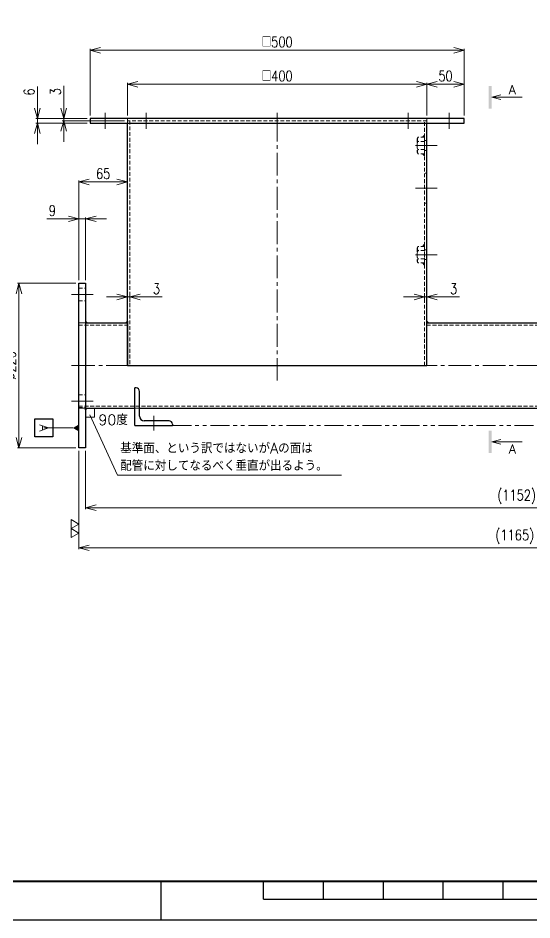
# Model space of a CAD drawing. Header units: millimetres. Extents: x 0 to 7035, y -19 to 2332.
# Drawn here: x 4696 to 5383, y 0 to 1205 of the extents above; entities that cross this region are included whole.
import ezdxf
from ezdxf import colors
from ezdxf.entities.mleader import LeaderData, LeaderLine
from ezdxf.enums import TextEntityAlignment as Align
from ezdxf.math import Vec2, Vec3

# ---------------------------------------------------------------- set-up
doc = ezdxf.new("R2010")
doc.units = ezdxf.units.MM
doc.header["$LTSCALE"] = 1.6
doc.header["$PDMODE"] = 99
doc.header["$PDSIZE"] = 1
for name, pattern in [('CENTER2', [28.575, 19.05, -3.175, 3.175, -3.175]), ('HIDDEN2', [4.7625, 3.175, -1.5875]), ('PHANTOM2', [31.75, 15.875, -3.175, 3.175, -3.175, 3.175, -3.175])]:
    doc.linetypes.add(name, pattern=pattern)
for name, color, linetype, lineweight in [('03_かくれ線', 6, 'HIDDEN2', 13), ('04_中心線', 1, 'CENTER2', 9), ('06_PHANTOM', 2, 'PHANTOM2', 13), ('07_寸法線', 3, 'Continuous', 9), ('99_図枠', 7, 'Continuous', 40)]:
    doc.layers.add(name, color=color, linetype=linetype, lineweight=lineweight)
doc.styles.get("Standard").update_dxf_attribs({"font": 'txt.shx', "bigfont": 'extfont2.shx'})
doc.styles.add('寸法用', font='simplex.shx', dxfattribs={"width": 0.8, "bigfont": '@extfont2.shx'})
doc.dimstyles.new('機械製図用', dxfattribs={"dimtxt": 3.5, "dimasz": 3.5, "dimexe": 2, "dimexo": 0, "dimgap": 1.2, "dimtad": 1, "dimdsep": 46, "dimtxsty": '寸法用', "dimblk": 'OPEN30', "dimcen": 0, "dimclrd": 256, "dimclre": 256, "dimclrt": 7, "dimazin": 2, "dimtm": 1e-09, "dimtfac": 0.75, "dimtmove": 0, "dimatfit": 3, "dimldrblk": 'OPEN30', "dimfxl": 1, "dimlwd": -1, "dimlwe": -1, "dimarcsym": 0})

# ---------------------------------------------------------------- blocks, each defined once
blk = doc.blocks.new('_Open30')
at = {"color": 0, "linetype": 'ByBlock', "lineweight": -2}
for p, q in [((-1, 0.268), (0, 0)), ((0, 0), (-1, -0.268)), ((0, 0), (-1, 0))]:
    blk.add_line(p, q, dxfattribs=at)
blk = doc.blocks.new('*D231')
at = {"layer": '07_寸法線', "transparency": 16777216}
for p, q in [((4842.1, 1074.7), (4842.1, 1118.5)), ((4856.1, 1116.5), (5228.1, 1116.5)), ((5242.1, 1074.7), (5242.1, 1118.5))]:
    blk.add_line(p, q, dxfattribs=at)
at = {"layer": 'Defpoints', "color": 0, "transparency": 16777216}
for p in [(5242.1, 1116.5), (4842.1, 1070.7), (5242.1, 1070.7)]:
    blk.add_point(p, dxfattribs=at)
at = {"layer": '07_寸法線', "transparency": 16777216, "xscale": 14, "yscale": 14, "zscale": 14, "rotation": 180}
blk.add_blockref('_Open30', (4842.1, 1116.5), dxfattribs=at)
at = {"layer": '07_寸法線', "transparency": 16777216, "xscale": 14, "yscale": 14, "zscale": 14}
blk.add_blockref('_Open30', (5242.1, 1116.5), dxfattribs=at)
at = {"layer": '07_寸法線', "color": 7, "transparency": 16777216, "insert": (5042.1, 1127.5), "char_height": 14, "attachment_point": 5, "style": '寸法用'}
blk.add_mtext('□400', dxfattribs=at)
blk = doc.blocks.new('*D232')
at = {"layer": '07_寸法線', "transparency": 16777216}
for p, q in [((4792.1, 1074.7), (4792.1, 1164)), ((4806.1, 1162), (5278.1, 1162)), ((5292.1, 1074.7), (5292.1, 1164))]:
    blk.add_line(p, q, dxfattribs=at)
at = {"layer": 'Defpoints', "color": 0, "transparency": 16777216}
for p in [(5292.1, 1162), (4792.1, 1070.7), (5292.1, 1070.7)]:
    blk.add_point(p, dxfattribs=at)
at = {"layer": '07_寸法線', "transparency": 16777216, "xscale": 14, "yscale": 14, "zscale": 14, "rotation": 180}
blk.add_blockref('_Open30', (4792.1, 1162), dxfattribs=at)
at = {"layer": '07_寸法線', "transparency": 16777216, "xscale": 14, "yscale": 14, "zscale": 14}
blk.add_blockref('_Open30', (5292.1, 1162), dxfattribs=at)
at = {"layer": '07_寸法線', "color": 7, "transparency": 16777216, "insert": (5042.1, 1173), "char_height": 14, "attachment_point": 5, "style": '寸法用'}
blk.add_mtext('□500', dxfattribs=at)
blk = doc.blocks.new('*D241')
at = {"layer": '07_寸法線', "transparency": 16777216}
for p, q in [((5938.1, 679.6), (5938.1, 548.7)), ((4786.1, 626.7), (4786.1, 548.7)), ((4800.1, 550.7), (5924.1, 550.7))]:
    blk.add_line(p, q, dxfattribs=at)
at = {"layer": 'Defpoints', "color": 0, "transparency": 16777216}
for p in [(5938.1, 683.6), (4786.1, 630.7), (5938.1, 550.7)]:
    blk.add_point(p, dxfattribs=at)
at = {"layer": '07_寸法線', "transparency": 16777216, "xscale": 14, "yscale": 14, "zscale": 14, "rotation": 180}
blk.add_blockref('_Open30', (4786.1, 550.7), dxfattribs=at)
at = {"layer": '07_寸法線', "transparency": 16777216, "xscale": 14, "yscale": 14, "zscale": 14}
blk.add_blockref('_Open30', (5938.1, 550.7), dxfattribs=at)
at = {"layer": '07_寸法線', "color": 7, "transparency": 16777216, "insert": (5362.1, 565.3), "char_height": 14, "attachment_point": 5, "style": '寸法用'}
blk.add_mtext('(1152)', dxfattribs=at)
blk = doc.blocks.new('*D242')
at = {"layer": '07_寸法線', "transparency": 16777216}
for p, q in [((4777.1, 626.7), (4777.1, 495.2)), ((5942.1, 631.7), (5942.1, 495.2)), ((4791.1, 497.2), (5928.1, 497.2))]:
    blk.add_line(p, q, dxfattribs=at)
at = {"layer": 'Defpoints', "color": 0, "transparency": 16777216}
for p in [(4777.1, 630.7), (5942.1, 635.7), (5942.1, 497.2)]:
    blk.add_point(p, dxfattribs=at)
at = {"layer": '07_寸法線', "transparency": 16777216, "xscale": 14, "yscale": 14, "zscale": 14, "rotation": 180}
blk.add_blockref('_Open30', (4777.1, 497.2), dxfattribs=at)
at = {"layer": '07_寸法線', "transparency": 16777216, "xscale": 14, "yscale": 14, "zscale": 14}
blk.add_blockref('_Open30', (5942.1, 497.2), dxfattribs=at)
at = {"layer": '07_寸法線', "color": 7, "transparency": 16777216, "insert": (5359.6, 511.9), "char_height": 14, "attachment_point": 5, "style": '寸法用'}
blk.add_mtext('(1165)', dxfattribs=at)
blk = doc.blocks.new('seca02')
for q in [(3.5, 0.8), (3.5, -0.8), (10.64, 0)]:
    blk.add_line((0.5, 0), q)
blk.add_solid([(-0.5, 3.76), (-0.5, -3.76), (0.5, 3.76), (0.5, -3.76)])
blk.add_attdef('A', text='', height=3).set_placement((7.37, 2.5), align=Align.MIDDLE)
blk = doc.blocks.new('*D240')
at = {"layer": '07_寸法線', "transparency": 16777216}
for p, q in [((4777.1, 854.7), (4777.1, 988.1)), ((4842.1, 985.1), (4842.1, 988.1)), ((4828.1, 986.1), (4791.1, 986.1))]:
    blk.add_line(p, q, dxfattribs=at)
at = {"layer": 'Defpoints', "color": 0, "transparency": 16777216}
for p in [(4777.1, 986.1), (4842.1, 981.1), (4777.1, 850.7)]:
    blk.add_point(p, dxfattribs=at)
at = {"layer": '07_寸法線', "transparency": 16777216, "xscale": 14, "yscale": 14, "zscale": 14, "rotation": 180}
blk.add_blockref('_Open30', (4777.1, 986.1), dxfattribs=at)
at = {"layer": '07_寸法線', "transparency": 16777216, "xscale": 14, "yscale": 14, "zscale": 14}
blk.add_blockref('_Open30', (4842.1, 986.1), dxfattribs=at)
at = {"layer": '07_寸法線', "color": 7, "transparency": 16777216, "insert": (4809.6, 997.1), "char_height": 14, "attachment_point": 5, "style": '寸法用'}
blk.add_mtext('65', dxfattribs=at)
blk = doc.blocks.new('*D234')
at = {"layer": '07_寸法線', "transparency": 16777216}
for p, q in [((4756.9, 1084.7), (4756.9, 1114.2)), ((4788.1, 1070.7), (4754.9, 1070.7)), ((4838.1, 1067.7), (4754.9, 1067.7)), ((4756.9, 1067.7), (4756.9, 1070.7)), ((4756.9, 1053.7), (4756.9, 1039.7))]:
    blk.add_line(p, q, dxfattribs=at)
at = {"layer": 'Defpoints', "color": 0, "transparency": 16777216}
for p in [(4756.9, 1070.7), (4792.1, 1070.7), (4842.1, 1067.7)]:
    blk.add_point(p, dxfattribs=at)
at = {"layer": '07_寸法線', "transparency": 16777216, "xscale": 14, "yscale": 14, "zscale": 14}
for p, rotation in [((4756.9, 1070.7), 270), ((4756.9, 1067.7), 90)]:
    blk.add_blockref('_Open30', p, dxfattribs=dict(at, rotation=rotation))
at = {"layer": '07_寸法線', "color": 7, "transparency": 16777216, "insert": (4745.9, 1106.5), "char_height": 14, "attachment_point": 5, "rotation": 90, "style": '寸法用'}
blk.add_mtext('3', dxfattribs=at)
blk = doc.blocks.new('*D235')
at = {"layer": '07_寸法線', "transparency": 16777216}
for p, q in [((4721.7, 1084.7), (4721.7, 1113.7)), ((4788.1, 1070.7), (4719.7, 1070.7)), ((4788.1, 1064.7), (4719.7, 1064.7)), ((4721.7, 1064.7), (4721.7, 1070.7)), ((4721.7, 1050.7), (4721.7, 1036.7))]:
    blk.add_line(p, q, dxfattribs=at)
at = {"layer": 'Defpoints', "color": 0, "transparency": 16777216}
for p in [(4721.7, 1070.7), (4792.1, 1070.7), (4792.1, 1064.7)]:
    blk.add_point(p, dxfattribs=at)
at = {"layer": '07_寸法線', "transparency": 16777216, "xscale": 14, "yscale": 14, "zscale": 14}
for p, rotation in [((4721.7, 1070.7), 270), ((4721.7, 1064.7), 90)]:
    blk.add_blockref('_Open30', p, dxfattribs=dict(at, rotation=rotation))
at = {"layer": '07_寸法線', "color": 7, "transparency": 16777216, "insert": (4710.7, 1106.2), "char_height": 14, "attachment_point": 5, "rotation": 90, "style": '寸法用'}
blk.add_mtext('6', dxfattribs=at)
blk = doc.blocks.new('*D233')
at = {"layer": '07_寸法線', "transparency": 16777216}
for p, q in [((5242.1, 1074.7), (5242.1, 1118.5)), ((5256.1, 1116.5), (5278.1, 1116.5)), ((5292.1, 1074.7), (5292.1, 1118.5))]:
    blk.add_line(p, q, dxfattribs=at)
at = {"layer": 'Defpoints', "color": 0, "transparency": 16777216}
for p in [(5292.1, 1116.5), (5242.1, 1070.7), (5292.1, 1070.7)]:
    blk.add_point(p, dxfattribs=at)
at = {"layer": '07_寸法線', "transparency": 16777216, "xscale": 14, "yscale": 14, "zscale": 14, "rotation": 180}
blk.add_blockref('_Open30', (5242.1, 1116.5), dxfattribs=at)
at = {"layer": '07_寸法線', "transparency": 16777216, "xscale": 14, "yscale": 14, "zscale": 14}
blk.add_blockref('_Open30', (5292.1, 1116.5), dxfattribs=at)
at = {"layer": '07_寸法線', "color": 7, "transparency": 16777216, "insert": (5267.1, 1127.5), "char_height": 14, "attachment_point": 5, "style": '寸法用'}
blk.add_mtext('50', dxfattribs=at)
blk = doc.blocks.new('A$C5B70685D_1')
at = {"color": 0}
for p, q in [((1.5, 50), (0, 50)), ((0, 0), (0, 50)), ((6, 12.5), (6, 45.5)), ((0, 0), (50, 0)), ((45.5, 6), (12.5, 6)), ((50, 1.5), (50, 0))]:
    blk.add_line(p, q, dxfattribs=at)
for centre, radius, start, end in [((1.5, 45.5), 4.5, 0, 90), ((12.5, 12.5), 6.5, 180, 270), ((45.5, 1.5), 4.5, 0, 90)]:
    blk.add_arc(centre, radius, start, end, dxfattribs=at)
blk = doc.blocks.new('*D214')
at = {"layer": '07_寸法線', "transparency": 16777216}
for p, q in [((4763.1, 936.7), (4734.2, 936.7)), ((4777.1, 854.7), (4777.1, 938.7)), ((4786.1, 936.7), (4777.1, 936.7)), ((4786.1, 854.7), (4786.1, 938.7)), ((4800.1, 936.7), (4814.1, 936.7))]:
    blk.add_line(p, q, dxfattribs=at)
at = {"layer": 'Defpoints', "color": 0, "transparency": 16777216}
for p in [(4777.1, 936.7), (4777.1, 850.7), (4786.1, 850.7)]:
    blk.add_point(p, dxfattribs=at)
at = {"layer": '07_寸法線', "transparency": 16777216, "xscale": 14, "yscale": 14, "zscale": 14}
blk.add_blockref('_Open30', (4777.1, 936.7), dxfattribs=at)
at = {"layer": '07_寸法線', "transparency": 16777216, "xscale": 14, "yscale": 14, "zscale": 14, "rotation": 180}
blk.add_blockref('_Open30', (4786.1, 936.7), dxfattribs=at)
at = {"layer": '07_寸法線', "color": 7, "transparency": 16777216, "insert": (4741.7, 947.7), "char_height": 14, "attachment_point": 5, "style": '寸法用'}
blk.add_mtext('9', dxfattribs=at)
blk = doc.blocks.new('*D213')
at = {"layer": '07_寸法線', "transparency": 16777216}
for p, q in [((4773.1, 850.7), (4695.1, 850.7)), ((4697.1, 836.7), (4697.1, 644.7)), ((4773.1, 630.7), (4695.1, 630.7))]:
    blk.add_line(p, q, dxfattribs=at)
at = {"layer": 'Defpoints', "color": 0, "transparency": 16777216}
for p in [(4777.1, 850.7), (4697.1, 630.7), (4777.1, 630.7)]:
    blk.add_point(p, dxfattribs=at)
at = {"layer": '07_寸法線', "transparency": 16777216, "xscale": 14, "yscale": 14, "zscale": 14}
for p, rotation in [((4697.1, 850.7), 90), ((4697.1, 630.7), 270)]:
    blk.add_blockref('_Open30', p, dxfattribs=dict(at, rotation=rotation))
at = {"layer": '07_寸法線', "color": 7, "transparency": 16777216, "insert": (4686.1, 740.7), "char_height": 14, "attachment_point": 5, "rotation": 90, "style": '寸法用'}
blk.add_mtext('%%C220', dxfattribs=at)
blk = doc.blocks.new('p1ba02')
for p, q in [((-1.5, 2.6), (1.5, 2.6)), ((0, 0), (-1.5, 2.6)), ((1.5, 2.6), (0, 0)), ((3, 0), (1.5, 2.6)), ((1.5, 2.6), (4.5, 2.6)), ((4.5, 2.6), (3, 0))]:
    blk.add_line(p, q)
blk = doc.blocks.new('AM_DATUM')
at = {"transparency": 16777216}
blk.add_lwpolyline([(3, -3), (-3, -3), (-3, 3), (3, 3)], close=True, dxfattribs=at)
blk.add_attdef('DATUM', text='', height=3, dxfattribs=at).set_placement((0, 0), align=Align.MIDDLE)
blk = doc.blocks.new('_DatumFilled')
at = {"color": 0, "linetype": 'ByBlock'}
blk.add_solid([(0, 0.58), (-1, 0), (0, -0.58)], dxfattribs=at)
blk = doc.blocks.new('*D264')
at = {"layer": '07_寸法線', "transparency": 16777216}
for p, q in [((4828.1, 832.3), (4814.1, 832.3)), ((4842.1, 825.2), (4842.1, 834.3)), ((4842.1, 832.3), (4845.1, 832.3)), ((4845.1, 825.3), (4845.1, 834.3)), ((4859.1, 832.3), (4888.6, 832.3))]:
    blk.add_line(p, q, dxfattribs=at)
at = {"layer": 'Defpoints', "color": 0, "transparency": 16777216}
for p in [(4845.1, 832.3), (4842.1, 821.2), (4845.1, 821.3)]:
    blk.add_point(p, dxfattribs=at)
at = {"layer": '07_寸法線', "transparency": 16777216, "xscale": 14, "yscale": 14, "zscale": 14}
blk.add_blockref('_Open30', (4842.1, 832.3), dxfattribs=at)
at = {"layer": '07_寸法線', "transparency": 16777216, "xscale": 14, "yscale": 14, "zscale": 14, "rotation": 180}
blk.add_blockref('_Open30', (4845.1, 832.3), dxfattribs=at)
at = {"layer": '07_寸法線', "color": 7, "transparency": 16777216, "insert": (4880.9, 843.3), "char_height": 14, "attachment_point": 5, "style": '寸法用'}
blk.add_mtext('3', dxfattribs=at)
blk = doc.blocks.new('*D293')
at = {"layer": '07_寸法線', "transparency": 16777216}
for p, q in [((5225.1, 832.3), (5211.1, 832.3)), ((5239.1, 825.2), (5239.1, 834.3)), ((5239.1, 832.3), (5242.1, 832.3)), ((5242.1, 825.3), (5242.1, 834.3)), ((5256.1, 832.3), (5285.6, 832.3))]:
    blk.add_line(p, q, dxfattribs=at)
at = {"layer": 'Defpoints', "color": 0, "transparency": 16777216}
for p in [(5242.1, 832.3), (5239.1, 821.2), (5242.1, 821.3)]:
    blk.add_point(p, dxfattribs=at)
at = {"layer": '07_寸法線', "transparency": 16777216, "xscale": 14, "yscale": 14, "zscale": 14}
blk.add_blockref('_Open30', (5239.1, 832.3), dxfattribs=at)
at = {"layer": '07_寸法線', "transparency": 16777216, "xscale": 14, "yscale": 14, "zscale": 14, "rotation": 180}
blk.add_blockref('_Open30', (5242.1, 832.3), dxfattribs=at)
at = {"layer": '07_寸法線', "color": 7, "transparency": 16777216, "insert": (5277.9, 843.3), "char_height": 14, "attachment_point": 5, "style": '寸法用'}
blk.add_mtext('3', dxfattribs=at)

msp = doc.modelspace()

# ---------------------------------------------------------------- hatches: boundary and pattern name
at = {"layer": '03_かくれ線'}
h = msp.add_hatch(color=256, dxfattribs=at)
h.dxf.hatch_style = 1
h.paths.add_polyline_path([(5239.118, 1045.697), (5239.118, 1048.697), (5236.118, 1045.697)])
h.paths.add_polyline_path([(5236.118, 1023.757), (5239.118, 1020.757), (5239.118, 1023.757)])
h = msp.add_hatch(color=256, dxfattribs=at)
h.dxf.hatch_style = 1
h.paths.add_polyline_path([(5239.118, 899.697), (5239.118, 902.697), (5236.118, 899.697)])
h.paths.add_polyline_path([(5236.118, 877.757), (5239.118, 874.757), (5239.118, 877.757)])

# ---------------------------------------------------------------- linework, layer by layer
at = {"color": 0}
for p, q in [((4842.118, 740.727), (4842.118, 1064.727)), ((5242.118, 740.727), (5242.118, 1064.727)), ((4786.118, 797.877), (4842.118, 797.877)), ((5242.118, 797.877), (5933.118, 797.877)), ((4842.118, 740.727), (5242.118, 740.727)), ((4786.118, 683.577), (4852.118, 683.577)), ((4858.118, 683.577), (5796.118, 683.577))]:
    msp.add_line(p, q, dxfattribs=at)
for points in [[(4792.118, 1064.727), (5292.118, 1064.727), (5292.118, 1070.727), (4792.118, 1070.727)], [(4777.118, 850.727), (4786.118, 850.727), (4786.118, 630.727), (4777.118, 630.727)]]:
    msp.add_lwpolyline(points, close=True, dxfattribs=at)
at = {"color": 3}
for points in [[(4786.118, 797.877), (4788.118, 797.877), (4788.118, 797.877), (4786.118, 799.877)], [(4842.118, 797.877), (4840.118, 797.877), (4840.118, 797.877), (4842.118, 799.877)], [(5242.118, 797.877), (5244.118, 797.877), (5244.118, 797.877), (5242.118, 799.877)], [(4786.118, 683.577), (4788.118, 683.577), (4788.118, 683.577), (4786.118, 681.577)]]:
    msp.add_lwpolyline(points, close=True, dxfattribs=at)
msp.add_lwpolyline([(4842.118, 797.877), (4842.118, 740.727), (5242.118, 740.727), (5242.118, 797.877)])
at = {"layer": '03_かくれ線'}
for p, q in [((4842.118, 1070.727), (4842.118, 1064.727)), ((5242.118, 1067.727), (4842.118, 1067.727)), ((4842.118, 1067.727), (4842.118, 1064.727)), ((4845.118, 1067.727), (4845.118, 740.727)), ((5239.118, 740.727), (5239.118, 1067.727)), ((5242.118, 1070.727), (5242.118, 1064.727)), ((5242.118, 1067.727), (5242.118, 1064.727)), ((5239.118, 1041.227), (5242.118, 1041.227)), ((5239.118, 1028.227), (5242.118, 1028.227)), ((5239.818, 997.727), (5242.118, 997.727)), ((5239.818, 957.727), (5242.118, 957.727)), ((5239.118, 895.227), (5242.118, 895.227)), ((5239.118, 882.227), (5242.118, 882.227)), ((4777.118, 844.227), (4786.118, 844.227)), ((4777.118, 827.227), (4786.118, 827.227)), ((4777.118, 797.877), (4777.118, 683.577)), ((4786.118, 797.877), (4777.118, 797.877)), ((4777.118, 797.877), (4786.118, 797.877)), ((4777.118, 794.877), (4842.118, 794.877)), ((5242.118, 794.877), (5938.118, 794.877)), ((4777.118, 701.727), (4786.118, 701.727)), ((4777.118, 686.577), (5938.118, 686.577)), ((4777.118, 684.727), (4786.118, 684.727)), ((4786.118, 683.577), (4777.118, 683.577)), ((4777.118, 683.577), (4786.118, 683.577)), ((4852.118, 683.577), (4858.118, 683.577))]:
    msp.add_line(p, q, dxfattribs=at)
for points in [[(5236.118, 1045.697), (5239.118, 1045.697), (5239.118, 1048.697), (5236.118, 1045.697)], [(5230.255, 1045.697), (5229.118, 1043.727)], [(5229.118, 1043.727), (5229.118, 1025.727)], [(5239.118, 1045.697), (5230.255, 1045.697)], [(5239.118, 1040.212), (5230.255, 1040.212)], [(5239.118, 1045.697), (5239.118, 1023.757)], [(5230.255, 1023.757), (5229.118, 1025.727)], [(5239.118, 1029.242), (5230.255, 1029.242)], [(5239.118, 1023.757), (5230.255, 1023.757)], [(5236.118, 1023.757), (5239.118, 1023.757), (5239.118, 1020.757), (5236.118, 1023.757)], [(5230.255, 899.697), (5229.118, 897.727)], [(5229.118, 897.727), (5229.118, 879.727)], [(5239.118, 899.697), (5230.255, 899.697)], [(5239.118, 894.212), (5230.255, 894.212)], [(5236.118, 899.697), (5239.118, 899.697), (5239.118, 902.697), (5236.118, 899.697)], [(5239.118, 899.697), (5239.118, 877.757)], [(5230.255, 877.757), (5229.118, 879.727)], [(5239.118, 883.242), (5230.255, 883.242)], [(5239.118, 877.757), (5230.255, 877.757)], [(5236.118, 877.757), (5239.118, 877.757), (5239.118, 874.757), (5236.118, 877.757)]]:
    msp.add_lwpolyline(points, dxfattribs=at)
for points in [[(5230.255, 1040.212, 0.20733158), (5230.255, 1029.242)], [(5230.255, 1045.697, 0.26794908), (5230.255, 1040.212)], [(5230.255, 1029.242, 0.26794908), (5230.255, 1023.757)], [(5230.255, 894.212, 0.20733158), (5230.255, 883.242)], [(5230.255, 899.697, 0.26794908), (5230.255, 894.212)], [(5230.255, 883.242, 0.26794908), (5230.255, 877.757)]]:
    msp.add_lwpolyline(points, format="xyb", dxfattribs=at)
at = {"layer": '04_中心線'}
for p, q in [((4812.118, 1078.195), (4812.118, 1057.073)), ((4867.118, 1078.195), (4867.118, 1057.073)), ((5042.118, 1078.195), (5042.118, 1058.073)), ((5217.118, 1078.195), (5217.118, 1057.073)), ((5272.118, 1078.195), (5272.118, 1057.073)), ((5042.118, 1070.727), (5042.118, 720.575)), ((5226.818, 1034.727), (5255.818, 1034.727)), ((5226.818, 977.727), (5255.818, 977.727)), ((5226.818, 888.727), (5255.818, 888.727)), ((4767.121, 835.727), (4796.494, 835.727)), ((4767.121, 740.727), (4796.494, 740.727)), ((4768.08, 740.727), (5951.839, 740.727)), ((4767.121, 693.227), (4796.494, 693.227)), ((4877.118, 653.83), (4877.118, 673.616))]:
    msp.add_line(p, q, dxfattribs=at)
for points in [[(5229.118, 1034.727), (5239.118, 1034.727)], [(5229.118, 888.727), (5239.118, 888.727)]]:
    msp.add_lwpolyline(points, dxfattribs=at)
at = {"layer": '06_PHANTOM'}
msp.add_line((4902.118, 660.727), (5752.118, 660.727), dxfattribs=at)
at = {"layer": '07_寸法線'}
for q in [(4792.03, 674.958), (5128.086, 594.23)]:
    msp.add_line((4828.811, 594.23), q, dxfattribs=at)
msp.add_lwpolyline([(4786.118, 671.577), (4798.118, 671.577), (4798.118, 683.577)], dxfattribs=at)
at = {"layer": '99_図枠', "lineweight": 25}
for p, q in [((4886.991, 0), (4886.991, 51.773)), ((5024.045, 27.77), (5024.045, 51.773)), ((5104.053, 27.77), (5104.053, 51.773)), ((5184.061, 27.77), (5184.061, 51.773)), ((5264.069, 27.77), (5264.069, 51.773)), ((5344.077, 27.77), (5344.077, 51.773)), ((5024.045, 27.77), (5824.125, 27.77))]:
    msp.add_line(p, q, dxfattribs=at)
at = {"layer": '99_図枠'}
msp.add_lwpolyline([(3968.659, 51.773), (6983.361, 51.773), (6983.361, 2226.575), (3968.659, 2226.575)], close=True, dxfattribs=at)
at = {"layer": 'Defpoints'}
msp.add_lwpolyline([(3812.803, 0), (7035.367, 0), (7035.367, 2278.58), (3812.803, 2278.58)], close=True, dxfattribs=at)

# ---------------------------------------------------------------- block references
msp.add_blockref('A$C5B70685D_1', (4852.118, 660.727))
at = {"layer": '07_寸法線', "xscale": 4, "yscale": 4, "zscale": 4}
msp.add_blockref('seca02', (5326.861, 1099.174), dxfattribs=at).add_auto_attribs({'A': 'A'})
at = {"layer": '07_寸法線'}
ref = msp.add_blockref('seca02', (5326.861, 638.743), dxfattribs=dict(at, xscale=4, yscale=4, zscale=4))
ref.add_attrib('A', 'A', dxfattribs={"layer": '0', "height": 12}).set_placement((5356.361, 629.022), align=Align.MIDDLE)
at = {"layer": '07_寸法線', "xscale": 4, "yscale": 4, "zscale": 4, "rotation": 89.99999999999999}
msp.add_blockref('p1ba02', (4777.118, 516.948), dxfattribs=at)

# ---------------------------------------------------------------- texts
at = {"layer": '07_寸法線', "ltscale": 2, "char_height": 14, "attachment_point": 1}
for s, width, heights, insert in [('90度', 40.7708, [24.519], (4803.196, 675.228)), ('基準面、という訳ではないがAの面は\\P配管に対してなるべく垂直が出るよう。', 348.04969, [61.94], (4832.434, 637.361))]:
    msp.add_mtext_dynamic_manual_height_columns(s, width=width, gutter_width=15, heights=heights, dxfattribs=dict(at, insert=insert))

# ---------------------------------------------------------------- dimensions: what is measured, and where the dimension line sits
at = {"layer": '07_寸法線'}
for base, p1, p2, text, picture, middle in [((5292.118, 1162.025), (4792.118, 1070.727), (5292.118, 1070.727), '□<>', '*D232', (5042.118, 1173.025)), ((5242.118, 1116.485), (4842.118, 1070.727), (5242.118, 1070.727), '□<>', '*D231', (5042.118, 1127.485)), ((5938.118, 550.671), (4786.118, 630.727), (5938.118, 683.577), '(<>)', '*D241', (5362.118, 565.338))]:
    dim = msp.add_linear_dim(base=base, p1=p1, p2=p2, text=text, dimstyle='機械製図用', override={"dimtxt": 14, "dimasz": 14, "dimexo": 4, "dimgap": 4}, dxfattribs=at)
    dim.commit()
    dim.dimension.update_dxf_attribs({"geometry": picture, "text_midpoint": middle})
for base, p1, p2, override, picture, middle in [((5292.118, 1116.485), (5242.118, 1070.727), (5292.118, 1070.727), {"dimtxt": 14, "dimasz": 14, "dimexo": 4, "dimgap": 4}, '*D233', (5267.118, 1127.485)), ((4777.118, 986.142), (4842.118, 981.142), (4777.118, 850.727), {"dimtxt": 14, "dimasz": 14, "dimexo": 4, "dimgap": 4}, '*D240', (4809.618, 997.142)), ((4777.118, 936.748), (4786.118, 850.727), (4777.118, 850.727), {"dimtxt": 14, "dimasz": 14, "dimexo": 4, "dimgap": 4, "dimtoh": 1}, '*D214', (4741.651, 947.748)), ((4845.118, 832.264), (4842.118, 821.163), (4845.118, 821.273), {"dimtxt": 14, "dimasz": 14, "dimexo": 4, "dimgap": 4, "dimtoh": 1}, '*D264', (4880.851, 843.264)), ((5242.118, 832.264), (5239.118, 821.163), (5242.118, 821.273), {"dimtxt": 14, "dimasz": 14, "dimexo": 4, "dimgap": 4, "dimtoh": 1}, '*D293', (5277.851, 843.264))]:
    dim = msp.add_linear_dim(base=base, p1=p1, p2=p2, dimstyle='機械製図用', override=override, dxfattribs=at)
    dim.commit()
    dim.dimension.update_dxf_attribs({"geometry": picture, "text_midpoint": middle})
for base, p1, picture, middle in [((4721.716, 1070.727), (4792.118, 1064.727), '*D235', (4710.716, 1106.194)), ((4756.928, 1070.727), (4842.118, 1067.727), '*D234', (4745.928, 1106.46))]:
    dim = msp.add_linear_dim(base=base, p1=p1, p2=(4792.118, 1070.727), angle=90, dimstyle='機械製図用', override={"dimtxt": 14, "dimasz": 14, "dimexo": 4, "dimgap": 4}, dxfattribs=at)
    dim.commit()
    dim.dimension.update_dxf_attribs({"geometry": picture, "text_midpoint": middle})
dim = msp.add_linear_dim(base=(4697.121, 630.727), p1=(4777.118, 850.727), p2=(4777.118, 630.727), angle=90, text='%%C<>', dimstyle='機械製図用', override={"dimtxt": 14, "dimasz": 14, "dimexo": 4, "dimgap": 4, "dimtoh": 1}, dxfattribs=at)
dim.commit()
dim.dimension.update_dxf_attribs({"geometry": '*D213', "text_midpoint": (4686.121, 740.727)})
dim = msp.add_linear_dim(base=(5942.118, 497.21), p1=(4777.118, 630.727), p2=(5942.118, 635.727), text='(<>)', dimstyle='機械製図用', override={"dimtxt": 14, "dimasz": 14, "dimexo": 4, "dimgap": 4}, dxfattribs=at)
dim.commit()
dim.dimension.update_dxf_attribs({"geometry": '*D242', "text_midpoint": (5359.618, 497.21), "dimtype": 160})

# ---------------------------------------------------------------- leaders
ml = msp.add_multileader_block('Standard', dxfattribs=at)
ml.set_content('AM_DATUM', color=256, scale=4)
ml.set_attribute('DATUM', 'A', width=0)
ml.set_leader_properties(color=256, linetype='ByLayer', lineweight=-1)
ml.set_arrow_properties(name='DATUMFILLED')
ml.build(insert=Vec2(0, 0))
ml.multileader.update_dxf_attribs({"has_dogleg": 0, "text_right_attachment_type": 6, "dogleg_length": 0, "arrow_head_size": 8, "scale": 4, "block_connection_type": 1})
ctx = ml.context
ctx.base_point, ctx.scale, ctx.char_height, ctx.arrow_head_size, ctx.landing_gap_size, ctx.plane_origin, ctx.plane_x_axis, ctx.plane_y_axis = Vec3(4730.407, 657.312), 4, 16, 8, 8, Vec3(4777.118, 688.48), Vec3(0, -1), Vec3(1, 0)
ctx.right_attachment, ctx.attachment_type = 6, 1
notes = []
notes.append((ctx, [(0, (1, 1, 0), (4730.407, 657.312), (1, 0), 0, [(0, [(4777.118, 657.312)], 0, [])])]))
ctx.block.insert, ctx.block.rotation = Vec3(4730.407, 657.312), 4.71238898
for ctx, leaders in notes:
    for number, flags, end, landing, length, lines in leaders:
        leader = LeaderData()
        leader.index, (leader.has_last_leader_line, leader.has_dogleg_vector, leader.attachment_direction) = number, flags
        leader.last_leader_point, leader.dogleg_vector, leader.dogleg_length = Vec3(end), Vec3(landing), length
        for number, points, colour, breaks in lines:
            line = LeaderLine()
            line.index, line.vertices, line.color, line.breaks = number, Vec3.list(points), colors.encode_raw_color(colour), breaks
            leader.lines.append(line)
        ctx.leaders.append(leader)

doc.saveas('drawing.dxf')
